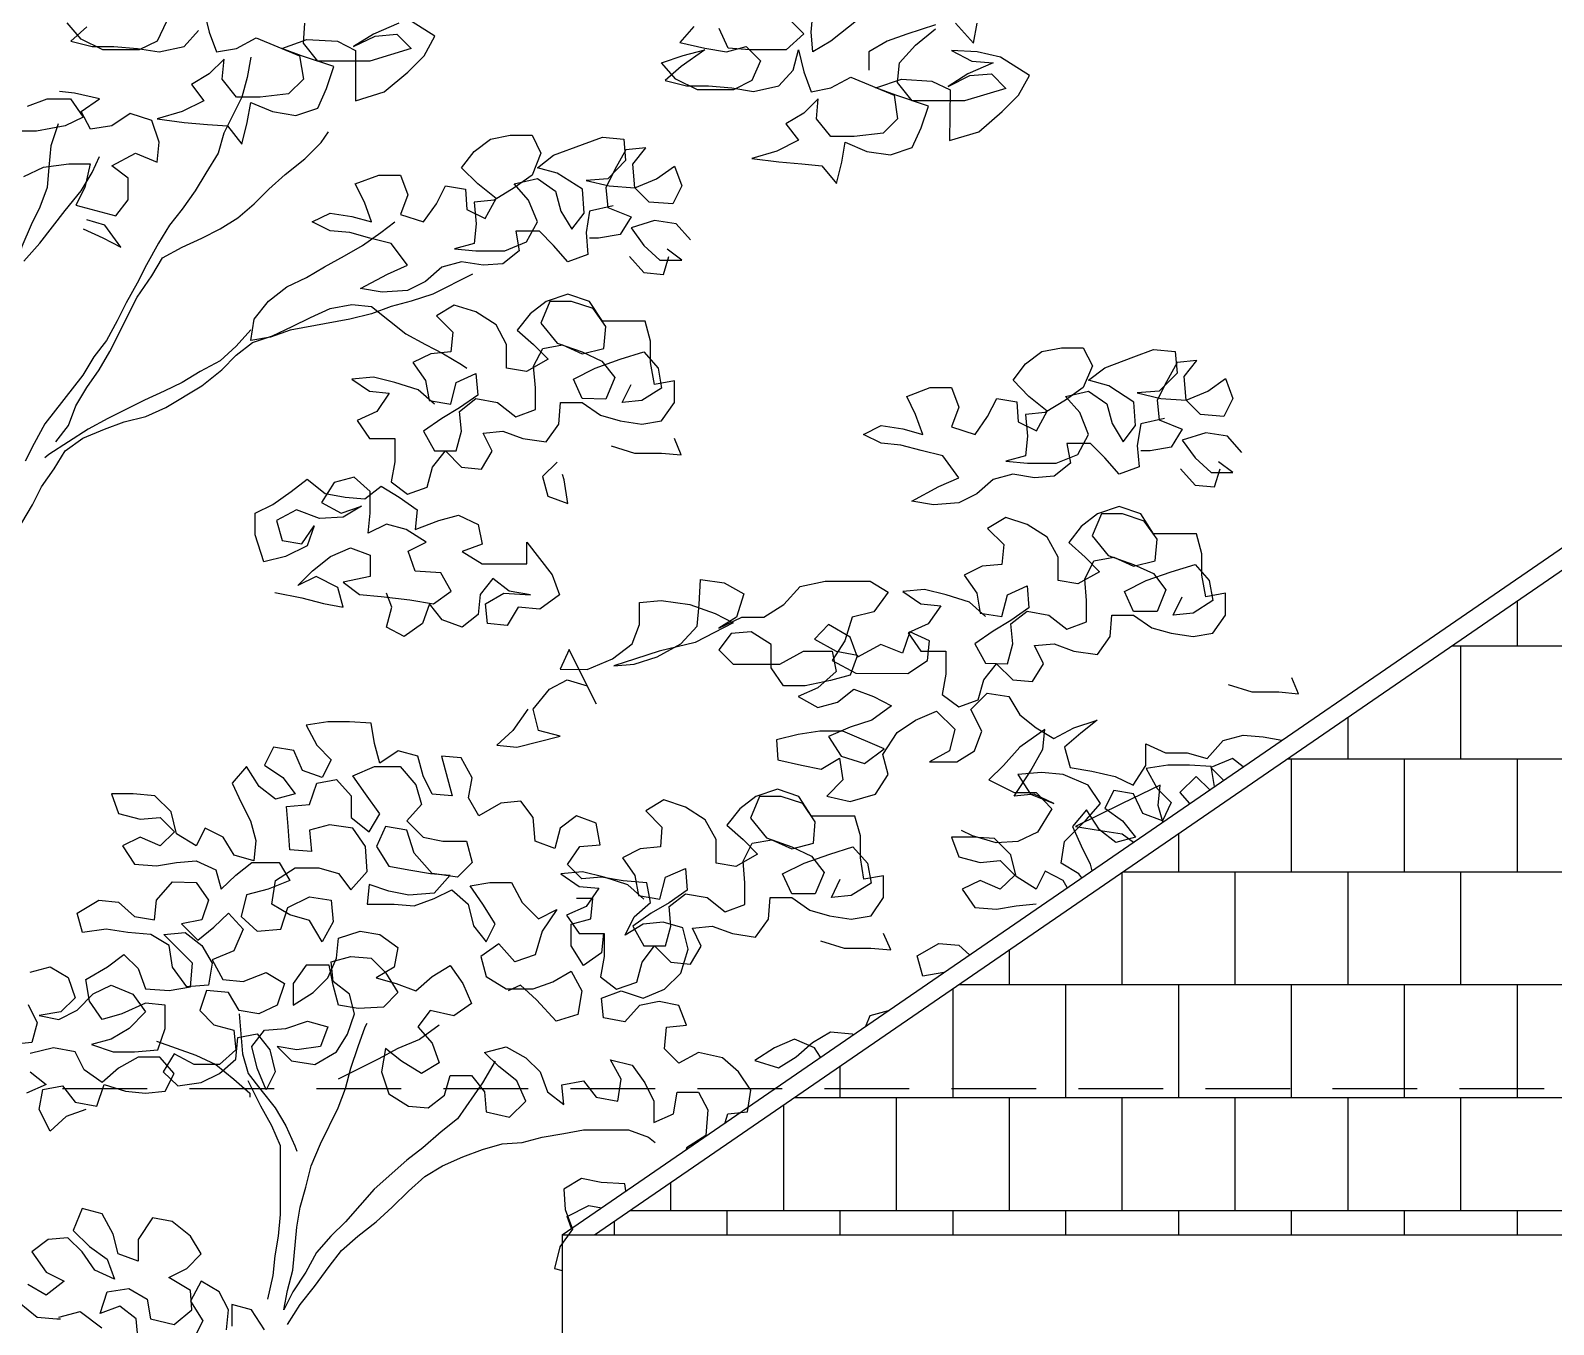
# Model space of a CAD drawing. Header units: inches. Extents: x 8172 to 11619, y -1386 to 1167.
# Drawn here: x 10352 to 10459.9, y -1128.1 to -1036.5 of the extents above; entities that cross this region are included whole.
import ezdxf

# ---------------------------------------------------------------- set-up
doc = ezdxf.new("R2010")
doc.units = ezdxf.units.IN
doc.header["$LTSCALE"] = 48
doc.header["$MEASUREMENT"] = 0
doc.linetypes.add('HIDDEN2', pattern=[0.1875, 0.125, -0.0625])

msp = doc.modelspace()

# ---------------------------------------------------------------- hatches: boundary and pattern name
h = msp.add_hatch()
h.set_pattern_fill('AR-B88', color=8, style=0)
h.set_pattern_definition([(0, (-3762.6475, -2400.059), (0, 8), []), (90, (-3762.6475, -2400.0588), (-4, 8), [8, -8])])
h.paths.add_polyline_path([(10746.66, -1048.49), (10639.95, -1121.77), (10853.36, -1121.77)])
h.paths.add_polyline_path([(10744.76, -1048.21), (10500.55, -1048.21), (10607.66, -1121.77), (10637.66, -1121.77)])
h.paths.add_polyline_path([(10498.66, -1048.49), (10391.95, -1121.77), (10605.36, -1121.77)])

# ---------------------------------------------------------------- linework, layer by layer
at = {"color": 5}
for p, q in [((10389.66, -1121.77), (10498.66, -1046.91)), ((10391.95, -1121.77), (10498.66, -1048.49)), ((10389.66, -1121.77), (10389.66, -1129.77)), ((10389.66, -1121.77), (10607.66, -1121.77))]:
    msp.add_line(p, q, dxfattribs=at)
at = {"color": 8, "linetype": 'HIDDEN2'}
msp.add_line((10309.25, -1111.41), (10905.53, -1111.41), dxfattribs=at)
at = {"color": 3, "linetype": 'Continuous'}
for points in [[(10364.27, -1035.05), (10364.65, -1036.58), (10365.17, -1037.98), (10366.57, -1037.73), (10367.97, -1036.97), (10371.04, -1038.26), (10371.32, -1039.9), (10370.27, -1040.94), (10368.25, -1041.19), (10366.57, -1041.19), (10365.56, -1039.9), (10365.7, -1038.5), (10364.65, -1039.52), (10363.39, -1040.28), (10364.27, -1041.44), (10362.73, -1042.2), (10360.95, -1042.72), (10362.87, -1042.97), (10364.52, -1043.11), (10365.94, -1043.22), (10366.96, -1044.51), (10367.34, -1042.97), (10367.59, -1041.57), (10369.12, -1042.2), (10370.79, -1042.48), (10372.33, -1041.96), (10372.96, -1040.56), (10373.48, -1039.02), (10371.18, -1038.26), (10369.78, -1037.73), (10371.56, -1037.1), (10373.73, -1037.21), (10375.02, -1037.87), (10375.02, -1041.44), (10377.05, -1040.8), (10378.72, -1039.41), (10379.87, -1038.26), (10380.64, -1036.86), (10378.58, -1035.57)], [(10410.63, -1035.68), (10408.71, -1037.21), (10407.42, -1037.98), (10407.31, -1036.58), (10407.45, -1035.05)], [(10361.61, -1035.82), (10360.95, -1037.21), (10359.69, -1037.84), (10357.11, -1037.84), (10355.58, -1037.08), (10354.57, -1035.92)], [(10355.96, -1036.2), (10354.84, -1037.21), (10356.35, -1037.6), (10357.88, -1037.6), (10359.55, -1037.73), (10361.09, -1037.98), (10362.87, -1037.6), (10363.89, -1036.45)], [(10378.09, -1035.95), (10376.28, -1036.72), (10374.88, -1037.6), (10376.41, -1036.86), (10377.95, -1036.72), (10378.96, -1037.73), (10376.03, -1038.64), (10372.33, -1038.64), (10371.32, -1037.35), (10371.43, -1035.95)], [(10399, -1036.17), (10397.99, -1037.32), (10399.77, -1037.71), (10401.31, -1037.98), (10402.71, -1037.6), (10403.72, -1038.61), (10403.09, -1040.01), (10401.8, -1040.67), (10399.25, -1040.67), (10397.72, -1039.9), (10396.7, -1038.75), (10398.24, -1038.23), (10399.77, -1037.84), (10398.1, -1039), (10396.95, -1040.01), (10398.48, -1040.39), (10400.02, -1040.39), (10401.69, -1040.53), (10403.23, -1040.78), (10405.01, -1040.39), (10406.02, -1039.27), (10406.41, -1037.84), (10406.79, -1039.38), (10407.31, -1040.8), (10408.71, -1040.53), (10410.11, -1039.76), (10413.18, -1041.05), (10413.42, -1042.72), (10412.41, -1043.74), (10410.35, -1043.98), (10408.71, -1043.98), (10407.69, -1042.72), (10407.8, -1041.3), (10406.79, -1042.31), (10405.5, -1043.08), (10406.41, -1044.23), (10404.87, -1045), (10403.09, -1045.52), (10405.01, -1045.77), (10406.65, -1045.9), (10408.05, -1046.04), (10409.09, -1047.3), (10409.48, -1045.79), (10409.72, -1044.37), (10411.26, -1045.03), (10412.93, -1045.27), (10414.47, -1044.75), (10415.1, -1043.35), (10415.62, -1041.82), (10413.31, -1041.05), (10411.89, -1040.53), (10413.7, -1039.9), (10415.86, -1040.04), (10417.15, -1040.67), (10417.12, -1044.26), (10419.18, -1043.63), (10420.85, -1042.2), (10422, -1041.05), (10422.77, -1039.65), (10420.72, -1038.36), (10419.07, -1037.98), (10417.26, -1037.87), (10418.69, -1038.64), (10420.2, -1038.75), (10418.41, -1039.52), (10417.02, -1040.42), (10418.55, -1039.65), (10420.09, -1039.52), (10421.1, -1040.56), (10418.17, -1041.44), (10414.47, -1041.44), (10413.42, -1040.15), (10413.56, -1038.75), (10414.71, -1037.49), (10416.11, -1036.34)], [(10405.78, -1035.68), (10406.79, -1036.69), (10405.53, -1037.84), (10402.95, -1037.84), (10401.42, -1037.71), (10400.79, -1036.31)], [(10416.11, -1036.06), (10414.08, -1036.72), (10412.68, -1037.21), (10411.4, -1037.98), (10411.4, -1039.27)], [(10417.54, -1035.95), (10418.8, -1037.35), (10419.07, -1035.95)], [(10367.59, -1038.36), (10367.34, -1039.79), (10366.96, -1041.19), (10365.67, -1043.74), (10365.28, -1045.14), (10364.41, -1046.56), (10363.64, -1047.82), (10362.73, -1049.11), (10361.83, -1050.26), (10361.06, -1051.52), (10360.19, -1053.06), (10359.53, -1054.35), (10358.76, -1055.75), (10358.13, -1057.03), (10357.36, -1058.43), (10356.46, -1059.58), (10355.69, -1060.87), (10353, -1064.33), (10352.24, -1065.72), (10351.6, -1066.98)], [(10351.77, -1041.82), (10353.17, -1041.3), (10354.81, -1041.3), (10355.72, -1042.59), (10354.43, -1043.22), (10352.4, -1043.6), (10350.86, -1043.6)], [(10351.5, -1046.81), (10352.89, -1046.15), (10354.7, -1045.9), (10356.21, -1045.9), (10355.83, -1047.58), (10355.2, -1048.84), (10358.02, -1049.6), (10358.9, -1048.45), (10358.9, -1046.92), (10357.75, -1046.04), (10359.42, -1045.14), (10360.95, -1045.79), (10361.09, -1044.37), (10360.57, -1042.83), (10359.03, -1042.34), (10357.75, -1043.22), (10356.24, -1043.46), (10355.58, -1042.2), (10356.87, -1041.3), (10355.09, -1040.91), (10354.04, -1040.78)], [(10353.93, -1043.08), (10353.41, -1044.62), (10353.28, -1046.15), (10353.17, -1047.58), (10352.65, -1048.97), (10352.02, -1050.23), (10351.36, -1051.77), (10350.59, -1054.59), (10350.34, -1055.99), (10350.07, -1057.53), (10349.69, -1059.06), (10349.19, -1060.73), (10349.06, -1061.36)], [(10353.77, -1065.59), (10354.68, -1064.44), (10355.2, -1063.04), (10355.96, -1061.75), (10356.84, -1060.49), (10357.61, -1059.2), (10359.53, -1055.36), (10360.57, -1053.83), (10361.34, -1052.57), (10362.73, -1051.8), (10364.13, -1051.17), (10365.42, -1050.51), (10366.68, -1049.74), (10367.83, -1048.73), (10368.88, -1047.71), (10370.03, -1046.67), (10371.43, -1045.55), (10372.58, -1044.4), (10373.1, -1043.63)], [(10393.27, -1048.89), (10391.6, -1049.25), (10391.36, -1050.78), (10391.47, -1052.32), (10390.07, -1052.84), (10389.05, -1051.69), (10388.04, -1050.67), (10386.37, -1050.67), (10386.61, -1052.07), (10385.46, -1052.98), (10384.06, -1053.09), (10382.53, -1052.84), (10381.13, -1053.22), (10379.98, -1054.24), (10378.69, -1054.87), (10376.91, -1055), (10375.37, -1054.73), (10377.29, -1053.72), (10378.69, -1053.09), (10377.54, -1051.55), (10376.03, -1051.17), (10374.61, -1050.78), (10373.21, -1050.65), (10371.95, -1050.02), (10373.21, -1049.39), (10374.74, -1049.63), (10376.14, -1050.02), (10375.65, -1048.62), (10374.99, -1047.33), (10376.66, -1046.7), (10378.2, -1046.7), (10378.72, -1048.1), (10378.2, -1049.49), (10379.84, -1050.02), (10380.75, -1048.73), (10381.38, -1047.47), (10382.8, -1047.71), (10382.91, -1049.14), (10384.2, -1049.77), (10384.97, -1048.37), (10383.68, -1047.33), (10382.53, -1046.18), (10383.43, -1045.03), (10384.58, -1044.15), (10385.98, -1043.87), (10387.52, -1043.87), (10388.15, -1045.16), (10387.52, -1046.7), (10386.26, -1047.6), (10384.83, -1048.48), (10383.43, -1048.62), (10383.57, -1050.15), (10383.43, -1051.55), (10382.03, -1051.93), (10383.54, -1052.07), (10385.6, -1052.07), (10387.13, -1051.44), (10387.9, -1050.02), (10387.27, -1048.48), (10386.26, -1047.33), (10387.9, -1046.95), (10389.19, -1047.85), (10389.57, -1049.25), (10390.34, -1050.54), (10391.22, -1049.39), (10391.11, -1047.71), (10389.3, -1046.56), (10387.9, -1046.18), (10389.05, -1045.3), (10391.11, -1044.53), (10392.51, -1044.01), (10394.04, -1044.15), (10394.15, -1045.68), (10392.89, -1046.97), (10391.36, -1047.08), (10393, -1047.47), (10394.81, -1047.6), (10396.34, -1046.97), (10397.61, -1046.07), (10398.13, -1047.47), (10397.5, -1048.75), (10395.82, -1048.62), (10394.81, -1047.6), (10394.67, -1045.93), (10395.58, -1044.78), (10394.18, -1044.92), (10393.38, -1046.31), (10392.75, -1047.6), (10392.89, -1049), (10394.54, -1049.66), (10393.77, -1050.92), (10392.23, -1051.17), (10391.6, -1051.17)], [(10351.5, -1052.81), (10352.65, -1051.52), (10354.43, -1049.22), (10355.58, -1047.82), (10356.35, -1046.53), (10356.87, -1045.38)], [(10355.72, -1050.51), (10357.11, -1051.14), (10358.38, -1051.8), (10357.25, -1050.26), (10355.96, -1049.88)], [(10383.3, -1053.72), (10380.5, -1055.14), (10378.96, -1055.64), (10377.54, -1056.02), (10376.14, -1056.54), (10374.61, -1056.92), (10370.38, -1057.69), (10368.99, -1058.18), (10367.59, -1058.43), (10367.83, -1056.92), (10368.85, -1055.64), (10370.14, -1054.62), (10371.53, -1053.96), (10372.82, -1053.2), (10374.22, -1052.43), (10375.51, -1051.69), (10376.8, -1050.78), (10377.81, -1050.02)], [(10398.76, -1051.3), (10397.74, -1050.15), (10396.21, -1049.91), (10394.54, -1050.43), (10395.44, -1051.69), (10396.59, -1052.73), (10398.13, -1052.73), (10397.09, -1051.96)], [(10394.43, -1052.46), (10395.44, -1053.61), (10396.84, -1053.74), (10397.22, -1052.46)], [(10380.61, -1062.93), (10379.46, -1061.91), (10377.79, -1061.39), (10376.28, -1061.01), (10374.74, -1061.15), (10376, -1062.02), (10377.4, -1062.16), (10376.52, -1063.45), (10375.13, -1064.08), (10376, -1065.37), (10377.79, -1065.37), (10377.79, -1067.01), (10377.54, -1068.44), (10378.69, -1069.31), (10380.09, -1068.82), (10380.47, -1067.4), (10381.38, -1066.24), (10382.53, -1067.4), (10383.93, -1067.53), (10384.69, -1066.27), (10384.06, -1064.98), (10385.46, -1064.85), (10386.86, -1065.37), (10388.53, -1065.61), (10389.41, -1064.35), (10389.55, -1062.82), (10391.08, -1062.82), (10392.37, -1063.72), (10393.77, -1064.11), (10395.3, -1064.35), (10396.7, -1064.11), (10397.61, -1062.82), (10397.61, -1061.28), (10396.21, -1061.53), (10395.93, -1059.99), (10395.93, -1058.46), (10395.55, -1057.06), (10392.51, -1057.06), (10391.6, -1055.66), (10390.07, -1055.14), (10388.53, -1055.66), (10387.38, -1056.54), (10386.48, -1057.69), (10387.63, -1058.71), (10388.67, -1059.75), (10387.13, -1060.62), (10385.71, -1060.38), (10385.71, -1058.71), (10384.97, -1057.31), (10383.54, -1056.4), (10382.01, -1055.91), (10380.75, -1056.68), (10381.9, -1057.83), (10381.76, -1059.23), (10380.36, -1059.36), (10379.07, -1059.99), (10379.98, -1061.26), (10380.23, -1062.68), (10381.76, -1062.93), (10382.14, -1061.39), (10383.54, -1060.76), (10383.68, -1062.3), (10382.39, -1063.2), (10381.13, -1063.94), (10379.84, -1064.85), (10380.61, -1066.24), (10382.14, -1066.24), (10382.53, -1064.85), (10382.39, -1063.45), (10383.54, -1062.54), (10385.08, -1062.82), (10386.37, -1063.83), (10387.76, -1063.31), (10387.76, -1061.78), (10387.63, -1060.24), (10388.29, -1058.98), (10389.68, -1058.73), (10391.08, -1059.36), (10392.62, -1058.98), (10392.75, -1057.44), (10391.85, -1056.16), (10390.31, -1055.66), (10388.78, -1055.66), (10388.15, -1057.2), (10389.3, -1058.6), (10391.08, -1059.23), (10392.48, -1059.88), (10393.38, -1061.04), (10392.75, -1062.57), (10391.08, -1062.54), (10390.45, -1061.15), (10391.99, -1060.38), (10393.77, -1059.75), (10395.44, -1059.23), (10396.45, -1060.38), (10396.7, -1061.8), (10395.3, -1062.68), (10393.91, -1062.82), (10394.54, -1061.53)], [(10351.36, -1071.34), (10352.13, -1070.06), (10352.76, -1068.79), (10353.66, -1067.51), (10354.43, -1066.24), (10355.69, -1065.34), (10357.22, -1064.71), (10358.62, -1064.19), (10360.16, -1063.8), (10361.58, -1063.17), (10364.13, -1061.64), (10365.53, -1060.49), (10366.55, -1059.47), (10367.7, -1058.57), (10369.12, -1058.08), (10370.52, -1057.42), (10371.81, -1056.79), (10373.21, -1056.16), (10374.74, -1055.88), (10376.14, -1056.02), (10377.43, -1057.03), (10378.58, -1057.94), (10379.98, -1058.71), (10381.24, -1059.36), (10382.53, -1060.13), (10382.91, -1060.38)], [(10367.59, -1057.66), (10366.55, -1058.82), (10365.42, -1059.86), (10364, -1060.62), (10362.73, -1061.39), (10361.45, -1062.02), (10360.05, -1062.65), (10357.47, -1063.94), (10356.07, -1064.71), (10353.28, -1066.49), (10353, -1066.74)], [(10432.34, -1063.94), (10430.67, -1064.33), (10430.42, -1065.86), (10430.56, -1067.37), (10429.13, -1067.89), (10428.12, -1066.74), (10427.1, -1065.72), (10425.43, -1065.72), (10425.68, -1067.12), (10424.53, -1068.03), (10423.13, -1068.14), (10421.59, -1067.89), (10420.2, -1068.27), (10419.04, -1069.29), (10417.76, -1069.92), (10415.97, -1070.06), (10414.44, -1069.81), (10416.36, -1068.77), (10417.78, -1068.14), (10416.63, -1066.6), (10415.1, -1066.22), (10413.67, -1065.83), (10412.27, -1065.7), (10411.01, -1065.07), (10412.27, -1064.44), (10413.81, -1064.68), (10415.21, -1065.07), (10414.71, -1063.67), (10414.08, -1062.38), (10415.73, -1061.75), (10417.26, -1061.75), (10417.78, -1063.15), (10417.26, -1064.54), (10418.93, -1065.07), (10419.81, -1063.8), (10420.47, -1062.52), (10421.87, -1062.76), (10421.98, -1064.19), (10423.27, -1064.82), (10424.03, -1063.42), (10422.74, -1062.38), (10421.62, -1061.23), (10422.5, -1060.08), (10423.65, -1059.2), (10425.05, -1058.93), (10426.58, -1058.95), (10427.24, -1060.21), (10426.58, -1061.75), (10425.32, -1062.65), (10423.9, -1063.53), (10422.5, -1063.67), (10422.64, -1065.2), (10422.5, -1066.6), (10421.1, -1066.98), (10422.64, -1067.12), (10424.66, -1067.12), (10426.2, -1066.49), (10426.97, -1065.07), (10426.34, -1063.53), (10425.32, -1062.38), (10426.97, -1062), (10428.26, -1062.9), (10428.64, -1064.3), (10429.41, -1065.59), (10430.28, -1064.44), (10430.17, -1062.79), (10428.39, -1061.64), (10426.97, -1061.23), (10428.12, -1060.35), (10430.17, -1059.58), (10431.57, -1059.06), (10433.11, -1059.2), (10433.24, -1060.73), (10431.96, -1062.02), (10430.42, -1062.13), (10432.09, -1062.52), (10433.88, -1062.65), (10435.41, -1062.02), (10436.67, -1061.12), (10437.19, -1062.52), (10436.56, -1063.8), (10434.89, -1063.67), (10433.88, -1062.65), (10433.74, -1060.98), (10434.64, -1059.83), (10433.24, -1059.97), (10432.48, -1061.36), (10431.82, -1062.65), (10431.96, -1064.05), (10433.6, -1064.71), (10432.83, -1065.97), (10431.33, -1066.24), (10430.67, -1066.24)], [(10393.14, -1065.89), (10394.78, -1066.41), (10396.7, -1066.41), (10398.1, -1066.52), (10397.61, -1065.37)], [(10437.82, -1066.35), (10436.81, -1065.2), (10435.27, -1064.96), (10433.6, -1065.48), (10434.51, -1066.74), (10435.66, -1067.78), (10437.19, -1067.78), (10436.18, -1067.01)], [(10389.3, -1067.04), (10388.26, -1068.05), (10388.64, -1069.45), (10390.07, -1069.97), (10389.79, -1068.3), (10389.68, -1067.92)], [(10433.49, -1067.51), (10434.51, -1068.66), (10435.9, -1068.79), (10436.29, -1067.51)], [(10369.29, -1076.28), (10371.21, -1076.66), (10372.74, -1077.05), (10374.14, -1077.32), (10373.76, -1075.92), (10372.22, -1075.13), (10370.93, -1075.78), (10371.97, -1074.74), (10373.23, -1073.73), (10374.66, -1073.1), (10376.06, -1073.62), (10376.06, -1075.15), (10374.14, -1075.54), (10375.29, -1076.42), (10376.83, -1076.55), (10378.85, -1076.8), (10380.53, -1077.07), (10381.79, -1076.17), (10381.05, -1074.88), (10379.24, -1074.77), (10378.74, -1073.34), (10380.01, -1072.71), (10378.61, -1071.81), (10377.21, -1071.43), (10375.92, -1072.08), (10376.06, -1070.66), (10376.06, -1069.12), (10374.91, -1068.11), (10373.51, -1068.49), (10372.6, -1069.89), (10374, -1070.66), (10375.43, -1070.16), (10374.14, -1070.93), (10372.47, -1071.04), (10370.82, -1070.41), (10369.42, -1071.18), (10369.81, -1072.58), (10371.21, -1072.82), (10372.08, -1071.56), (10371.59, -1072.96), (10370.05, -1073.73), (10368.52, -1074.11), (10367.89, -1072.19), (10367.89, -1070.66), (10369.15, -1070.03), (10370.44, -1069.12), (10371.59, -1068.25), (10372.85, -1069.26), (10374.28, -1069.51), (10375.67, -1069.64), (10376.83, -1068.74), (10378.11, -1069.51), (10379.38, -1070.41), (10379.24, -1071.81), (10380.91, -1071.18), (10382.31, -1070.8), (10383.71, -1071.45), (10383.98, -1072.85), (10382.56, -1073.37), (10383.98, -1074.25), (10387.16, -1074.25), (10387.16, -1072.71), (10388.94, -1075.02), (10389.46, -1076.44), (10388.07, -1077.46), (10386.53, -1077.32), (10385.76, -1078.61), (10384.36, -1078.47), (10384.23, -1077.07), (10385.52, -1076.31), (10387.41, -1076.44), (10385.9, -1076.17), (10384.75, -1075.29), (10383.84, -1076.42), (10383.71, -1077.84), (10382.56, -1078.72), (10381.16, -1078.22), (10380.25, -1077.07), (10379.76, -1078.47), (10378.47, -1079.38), (10377.21, -1078.72), (10377.59, -1077.32), (10377.21, -1076.31)], [(10419.67, -1077.98), (10418.52, -1076.96), (10416.88, -1076.44), (10415.34, -1076.06), (10413.81, -1076.2), (10415.07, -1077.07), (10416.49, -1077.21), (10415.59, -1078.5), (10414.19, -1079.13), (10415.07, -1080.42), (10416.85, -1080.42), (10416.85, -1082.06), (10416.6, -1083.49), (10417.76, -1084.37), (10419.15, -1083.87), (10419.54, -1082.45), (10420.44, -1081.32), (10421.59, -1082.47), (10422.99, -1082.58), (10423.76, -1081.32), (10423.13, -1080.03), (10424.53, -1079.9), (10425.92, -1080.42), (10427.6, -1080.66), (10428.5, -1079.4), (10428.61, -1077.87), (10430.15, -1077.87), (10431.44, -1078.77), (10432.83, -1079.16), (10434.37, -1079.4), (10435.77, -1079.16), (10436.67, -1077.87), (10436.67, -1076.33), (10435.27, -1076.58), (10435, -1075.04), (10435, -1073.54), (10434.62, -1072.11), (10431.57, -1072.11), (10430.67, -1070.71), (10429.13, -1070.19), (10427.6, -1070.71), (10426.45, -1071.59), (10425.57, -1072.74), (10426.72, -1073.78), (10427.73, -1074.8), (10426.2, -1075.67), (10424.8, -1075.43), (10424.8, -1073.76), (10424.03, -1072.36), (10422.61, -1071.45), (10421.1, -1070.96), (10419.81, -1071.73), (10420.96, -1072.88), (10420.83, -1074.28), (10419.43, -1074.41), (10418.14, -1075.04), (10419.04, -1076.33), (10419.29, -1077.73), (10420.83, -1077.98), (10421.21, -1076.44), (10422.61, -1075.81), (10422.74, -1077.35), (10421.46, -1078.25), (10420.2, -1079.02), (10418.91, -1079.9), (10419.67, -1081.29), (10421.21, -1081.32), (10421.59, -1079.9), (10421.46, -1078.5), (10422.61, -1077.59), (10424.14, -1077.87), (10425.43, -1078.88), (10426.83, -1078.36), (10426.83, -1076.83), (10426.69, -1075.32), (10427.35, -1074.03), (10428.75, -1073.78), (10430.15, -1074.41), (10431.68, -1074.03), (10431.82, -1072.49), (10430.91, -1071.21), (10429.38, -1070.71), (10427.87, -1070.71), (10427.21, -1072.25), (10428.36, -1073.65), (10430.15, -1074.28), (10431.57, -1074.93), (10432.45, -1076.09), (10431.82, -1077.62), (10430.15, -1077.62), (10429.52, -1076.2), (10431.05, -1075.43), (10432.83, -1074.8), (10434.51, -1074.28), (10435.52, -1075.43), (10435.77, -1076.85), (10434.37, -1077.73), (10432.97, -1077.87), (10433.6, -1076.58)], [(10387.22, -1084.53), (10386.17, -1086.06), (10385.02, -1087.08), (10386.45, -1087.22), (10389.52, -1086.45), (10387.98, -1086.06), (10387.6, -1084.53), (10388.75, -1083.13), (10390.01, -1082.47), (10391.44, -1082.88), (10392.07, -1084.15), (10390.15, -1080.31), (10389.52, -1081.71), (10391.44, -1081.73), (10393.22, -1080.97), (10394.62, -1079.92), (10395.14, -1078.53), (10395.14, -1076.99), (10396.67, -1076.85), (10398.7, -1077.13), (10400.51, -1077.76), (10401.77, -1078.42), (10399.09, -1079.81), (10396.54, -1080.44), (10394.86, -1080.97), (10393.33, -1081.46), (10394.75, -1081.35), (10396.4, -1080.83), (10398.07, -1079.92), (10399.22, -1078.66), (10399.36, -1077.13), (10399.47, -1075.35), (10401.14, -1075.59), (10402.54, -1076.36), (10402.02, -1078.03), (10400.76, -1078.8), (10402.4, -1078.03), (10403.94, -1078.03), (10405.36, -1077.13), (10406.52, -1075.84), (10408.3, -1075.48), (10411.48, -1075.48), (10412.77, -1076.25), (10411.75, -1077.65), (10410.22, -1078.03), (10409.7, -1079.7), (10408.79, -1081.1), (10410.46, -1081.98), (10414.16, -1082.01), (10415.56, -1081.1), (10415.7, -1079.7), (10414.3, -1079.05), (10413.78, -1080.58), (10412.25, -1079.95), (10410.6, -1080.86), (10410.08, -1079.43), (10408.54, -1078.55), (10407.53, -1079.57), (10409.07, -1080.44), (10410.6, -1080.72), (10410.08, -1082.12), (10408.68, -1082.5), (10406.87, -1082.88), (10405.34, -1082.88), (10404.46, -1081.6), (10404.46, -1079.95), (10403.06, -1079.05), (10401.64, -1079.18), (10400.76, -1080.34), (10401.77, -1081.35), (10405.09, -1081.35), (10406.76, -1080.44), (10408.79, -1080.44), (10409.07, -1081.87), (10407.78, -1083.02), (10406.38, -1083.65), (10407.78, -1084.42), (10409.17, -1084.04), (10410.33, -1083.13), (10411.72, -1083.65), (10413.01, -1084.31), (10411.61, -1085.32), (10410.08, -1085.82), (10408.54, -1086.48), (10409.42, -1087.87), (10411.09, -1088.39), (10412.49, -1087.35), (10409.56, -1086.09), (10407.91, -1086.09), (10406.38, -1086.34), (10404.84, -1086.72), (10404.95, -1088.12), (10406.63, -1088.5), (10408.02, -1088.78), (10409.31, -1088.01), (10409.56, -1089.55), (10408.41, -1090.7), (10410.08, -1091.08), (10411.86, -1090.56), (10412.77, -1089.16), (10412.38, -1087.74), (10413.4, -1086.2), (10414.69, -1085.32), (10416.19, -1084.69), (10417.48, -1085.96), (10417.1, -1087.49), (10415.7, -1088.26), (10417.62, -1088.26), (10418.88, -1087.49), (10419.4, -1086.09), (10418.63, -1084.56), (10419.78, -1083.41), (10421.32, -1083.65), (10422.09, -1084.94), (10423.24, -1085.85), (10424.5, -1086.61), (10425.92, -1085.85), (10427.57, -1085.32), (10426.42, -1086.23), (10425.27, -1087.24), (10425.65, -1088.67), (10427.19, -1088.92), (10428.86, -1089.3), (10430.12, -1089.93), (10431.02, -1088.53), (10431.02, -1087), (10432.42, -1087.63), (10433.96, -1087.63), (10435.36, -1088.04), (10436.51, -1086.75), (10437.93, -1086.37), (10439.33, -1086.5), (10440.66, -1086.74)], [(10436.86, -1082.8), (10438.54, -1083.32), (10440.45, -1083.32), (10441.85, -1083.46), (10441.36, -1082.31)], [(10373.04, -1085.43), (10371.51, -1085.68)], [(10371.51, -1085.68), (10372.28, -1087.08)], [(10374.58, -1085.43), (10373.04, -1085.43)], [(10376.11, -1085.54), (10374.58, -1085.43)], [(10376.36, -1086.97), (10376.11, -1085.54)], [(10376.74, -1088.37), (10376.36, -1086.97)], [(10426.48, -1096.48), (10426.28, -1096.21), (10425.02, -1095.44), (10425.27, -1093.91), (10426.8, -1092.37), (10427.82, -1091.22), (10426.94, -1089.93), (10425.16, -1089.16), (10423.62, -1089.03), (10421.95, -1089.16), (10422.85, -1090.56), (10424.5, -1091.22), (10423.1, -1090.56), (10421.7, -1090.7), (10422.85, -1088.92), (10423.73, -1087.38), (10423.87, -1085.98), (10422.09, -1087.24), (10420.94, -1088.53), (10419.89, -1089.55), (10421.7, -1090.45), (10423.24, -1090.45), (10424.36, -1091.6), (10423.35, -1093.25), (10421.95, -1093.91), (10420.41, -1094.01), (10418.74, -1093.52), (10417.97, -1093.14)], [(10369.2, -1087.22), (10368.57, -1088.5)], [(10370.63, -1087.46), (10369.2, -1087.22)], [(10371.26, -1088.89), (10370.63, -1087.46)], [(10372.28, -1087.08), (10373.29, -1088.12)], [(10378.03, -1087.49), (10376.74, -1088.37)], [(10379.43, -1087.87), (10378.03, -1087.49)], [(10379.81, -1089.27), (10379.43, -1087.87)], [(10382.5, -1087.98), (10381.1, -1087.87)], [(10381.1, -1087.87), (10381.87, -1090.67)], [(10383.27, -1089.41), (10382.5, -1087.98)], [(10437.93, -1088.62), (10437.16, -1088.04), (10435.63, -1088.67), (10436.54, -1089.57)], [(10367.29, -1088.61), (10366.27, -1089.77)], [(10368.19, -1090.01), (10367.29, -1088.61)], [(10368.57, -1088.5), (10369.86, -1089.38)], [(10372.66, -1089.38), (10371.26, -1088.89)], [(10373.29, -1088.12), (10372.66, -1089.38)], [(10374.82, -1089.27), (10376.36, -1088.61)], [(10376.36, -1088.61), (10378.17, -1088.61)], [(10378.17, -1088.61), (10379.29, -1089.9)], [(10432.59, -1088.5), (10431.05, -1088.75)], [(10431.05, -1088.75), (10431.82, -1090.15)], [(10434.12, -1088.5), (10432.59, -1088.5)], [(10435.66, -1088.61), (10434.12, -1088.5)], [(10435.9, -1090.01), (10435.66, -1088.61)], [(10366.27, -1089.77), (10366.9, -1091.16)], [(10369.34, -1090.92), (10368.19, -1090.01)], [(10369.86, -1089.38), (10370.74, -1090.53)], [(10371.75, -1091.3), (10372.28, -1089.77)], [(10372.28, -1089.77), (10373.67, -1089.52)], [(10373.67, -1089.52), (10374.71, -1090.67)], [(10375.73, -1090.53), (10374.82, -1089.27)], [(10379.29, -1089.9), (10379.68, -1091.3)], [(10380.44, -1090.56), (10379.81, -1089.27)], [(10383.02, -1090.81), (10383.27, -1089.41)], [(10395.44, -1097.99), (10394.32, -1096.98), (10392.64, -1096.45), (10391.11, -1096.07), (10389.57, -1096.21), (10390.86, -1097.09), (10392.26, -1097.22), (10391.36, -1098.51), (10389.96, -1099.14), (10390.86, -1100.43), (10392.64, -1100.43), (10392.64, -1102.07), (10392.37, -1103.5), (10393.52, -1104.38), (10394.95, -1103.88), (10395.33, -1102.46), (10396.21, -1101.31), (10397.36, -1102.46), (10398.76, -1102.6), (10399.52, -1101.33), (10398.89, -1100.05), (10400.29, -1099.91), (10401.72, -1100.43), (10403.36, -1100.68), (10404.27, -1099.42), (10404.4, -1097.88), (10405.94, -1097.88), (10407.2, -1098.78), (10408.6, -1099.17), (10410.13, -1099.42), (10411.56, -1099.17), (10412.44, -1097.88), (10412.44, -1096.34), (10411.04, -1096.59), (10410.79, -1095.06), (10410.79, -1093.52), (10410.41, -1092.12), (10407.34, -1092.12), (10406.43, -1090.73), (10404.93, -1090.2), (10403.39, -1090.73), (10402.24, -1091.6), (10401.33, -1092.75), (10402.49, -1093.77), (10403.5, -1094.81), (10401.96, -1095.69), (10400.57, -1095.44), (10400.57, -1093.77), (10399.8, -1092.37), (10398.4, -1091.47), (10396.87, -1090.97), (10395.58, -1091.74), (10396.73, -1092.89), (10396.62, -1094.29), (10395.19, -1094.43), (10393.93, -1095.06), (10394.81, -1096.32), (10395.06, -1097.74), (10396.59, -1097.99), (10396.98, -1096.45), (10398.4, -1095.82), (10398.51, -1097.36), (10397.25, -1098.26), (10395.96, -1099), (10394.67, -1099.91), (10395.44, -1101.31), (10396.98, -1101.31), (10397.36, -1099.91), (10397.25, -1098.51), (10398.4, -1097.61), (10399.94, -1097.88), (10401.2, -1098.89), (10402.6, -1098.37), (10402.6, -1096.84), (10402.49, -1095.3), (10403.12, -1094.04), (10404.51, -1093.8), (10405.94, -1094.43), (10407.48, -1094.04), (10407.58, -1092.51), (10406.71, -1091.22), (10405.17, -1090.73), (10403.64, -1090.73), (10403.01, -1092.26), (10404.13, -1093.66), (10405.94, -1094.29), (10407.34, -1094.95), (10408.22, -1096.1), (10407.58, -1097.63), (10405.94, -1097.63), (10405.28, -1096.21), (10406.82, -1095.44), (10408.63, -1094.81), (10410.27, -1094.29), (10411.29, -1095.44), (10411.56, -1096.87), (10410.13, -1097.74), (10408.74, -1097.88), (10409.37, -1096.59)], [(10432.22, -1092.53), (10431.9, -1091.36), (10432.04, -1089.93), (10429.35, -1091.22), (10426.03, -1092.86), (10427.82, -1093.14), (10429.35, -1093.38), (10430.14, -1093.97)], [(10431.82, -1090.15), (10432.83, -1091.16)], [(10435.56, -1090.25), (10434.59, -1089.3), (10433.44, -1090.45), (10434.13, -1091.23)], [(10359.25, -1090.53), (10357.72, -1090.53)], [(10357.72, -1090.53), (10358.21, -1091.93)], [(10360.79, -1090.67), (10359.25, -1090.53)], [(10361.94, -1091.82), (10360.79, -1090.67)], [(10366.9, -1091.16), (10367.56, -1092.45)], [(10370.74, -1090.53), (10369.34, -1090.92)], [(10370.11, -1091.44), (10371.75, -1091.3)], [(10374.71, -1090.67), (10374.71, -1092.21)], [(10376.74, -1091.96), (10375.73, -1090.53)], [(10379.68, -1091.3), (10378.66, -1092.45)], [(10381.87, -1090.67), (10380.44, -1090.56)], [(10383.76, -1092.1), (10383.02, -1090.81)], [(10386.72, -1091.05), (10385.3, -1091.19)], [(10387.6, -1092.21), (10386.72, -1091.05)], [(10428.75, -1090.29), (10428.12, -1091.55)], [(10430.15, -1090.53), (10428.75, -1090.29)], [(10430.8, -1091.93), (10430.15, -1090.53)], [(10432.83, -1091.16), (10432.2, -1092.45)], [(10358.21, -1091.93), (10359.75, -1092.32)], [(10359.75, -1092.32), (10361.17, -1092.21)], [(10361.17, -1092.21), (10362.19, -1093.22)], [(10362.32, -1093.36), (10361.94, -1091.82)], [(10370.25, -1092.84), (10370.11, -1091.44)], [(10374.71, -1092.21), (10375.98, -1093.22)], [(10375.98, -1093.22), (10376.74, -1091.96)], [(10387.74, -1093.88), (10387.6, -1092.21)], [(10390.67, -1092.1), (10389.52, -1092.97)], [(10392.07, -1092.62), (10390.67, -1092.1)], [(10426.83, -1091.68), (10425.82, -1092.84)], [(10427.73, -1093.08), (10426.83, -1091.68)], [(10428.12, -1091.55), (10429.38, -1092.45)], [(10432.2, -1092.45), (10430.8, -1091.93)], [(10362.19, -1093.22), (10361.17, -1094.23)], [(10363.72, -1094.23), (10362.32, -1093.36)], [(10364.35, -1092.97), (10363.72, -1094.23)], [(10365.64, -1093.6), (10364.35, -1092.97)], [(10367.56, -1092.45), (10367.94, -1093.85)], [(10370.36, -1094.51), (10370.25, -1092.84)], [(10373.18, -1092.73), (10371.75, -1093.11)], [(10371.75, -1093.11), (10371.89, -1094.62)], [(10374.82, -1092.97), (10373.18, -1092.73)], [(10375.73, -1094.26), (10374.82, -1092.97)], [(10377.13, -1092.84), (10376.5, -1094.26)], [(10378.66, -1093.11), (10377.13, -1092.84)], [(10378.66, -1092.45), (10379.81, -1093.6)], [(10379.18, -1094.75), (10378.66, -1093.11)], [(10389.52, -1092.97), (10389.13, -1094.4)], [(10392.34, -1094.15), (10392.07, -1092.62)], [(10425.82, -1092.84), (10426.45, -1094.23)], [(10428.89, -1093.99), (10427.73, -1093.08)], [(10429.38, -1092.45), (10430.28, -1093.6)], [(10359.75, -1093.6), (10358.49, -1094.23)], [(10358.49, -1094.23), (10359.36, -1095.52)], [(10361.17, -1094.23), (10359.75, -1093.6)], [(10366.41, -1094.89), (10365.64, -1093.6)], [(10367.94, -1093.85), (10367.81, -1095.28)], [(10371.89, -1094.62), (10370.36, -1094.51)], [(10375.84, -1096.04), (10375.73, -1094.26)], [(10376.5, -1094.26), (10377.37, -1095.66)], [(10379.81, -1093.6), (10381.21, -1093.88)], [(10381.21, -1093.88), (10382.88, -1093.88)], [(10382.88, -1093.88), (10383.27, -1095.41)], [(10389.13, -1094.4), (10387.74, -1093.88)], [(10390.04, -1095.55), (10390.92, -1094.26)], [(10390.92, -1094.26), (10392.34, -1094.15)], [(10418.77, -1093.6), (10417.26, -1093.6)], [(10417.26, -1093.6), (10417.76, -1095)], [(10420.31, -1093.71), (10418.77, -1093.6)], [(10421.46, -1094.86), (10420.31, -1093.71)], [(10426.45, -1094.23), (10427.08, -1095.52)], [(10430.28, -1093.6), (10428.89, -1093.99)], [(10359.36, -1095.52), (10360.9, -1095.63)], [(10360.9, -1095.63), (10362.32, -1095.39)], [(10362.32, -1095.39), (10363.72, -1095.28)], [(10363.72, -1095.28), (10365.12, -1095.91)], [(10367.81, -1095.28), (10366.41, -1094.89)], [(10366.52, -1096.29), (10367.67, -1095.39)], [(10367.67, -1095.39), (10369.59, -1095.39)], [(10369.59, -1095.39), (10370.36, -1096.67)], [(10380.44, -1096.18), (10379.18, -1094.75)], [(10383.27, -1095.41), (10382.23, -1096.43)], [(10391.05, -1096.56), (10390.04, -1095.55)], [(10417.76, -1095), (10419.29, -1095.39)], [(10419.29, -1095.39), (10420.69, -1095.25)], [(10420.69, -1095.25), (10421.73, -1096.29)], [(10421.84, -1096.4), (10421.46, -1094.86)], [(10427.08, -1095.52), (10427.2, -1095.98)], [(10365.12, -1095.91), (10365.5, -1097.3)], [(10365.5, -1097.3), (10366.52, -1096.29)], [(10370.36, -1096.67), (10368.82, -1097.3)], [(10369.07, -1098.35), (10369.34, -1096.67)], [(10369.34, -1096.67), (10370.74, -1095.77)], [(10370.74, -1095.77), (10372.41, -1095.77)], [(10372.41, -1095.77), (10373.81, -1096.18)], [(10373.81, -1096.18), (10374.69, -1097.33)], [(10374.69, -1097.33), (10375.84, -1096.04)], [(10377.37, -1095.66), (10378.8, -1095.91)], [(10378.8, -1095.91), (10380.33, -1096.18)], [(10380.33, -1096.18), (10381.73, -1096.29)], [(10382.23, -1096.43), (10380.44, -1096.18)], [(10381.73, -1096.29), (10380.58, -1097.58)], [(10392.45, -1096.43), (10391.05, -1096.56)], [(10393.99, -1096.7), (10392.45, -1096.43)], [(10395.66, -1096.84), (10393.99, -1096.7)], [(10419.29, -1096.67), (10418, -1097.3)], [(10420.69, -1097.3), (10419.29, -1096.67)], [(10421.73, -1096.29), (10420.69, -1097.3)], [(10423.24, -1097.3), (10421.84, -1096.4)], [(10423.9, -1096.02), (10423.24, -1097.3)], [(10425.16, -1096.67), (10423.9, -1096.02)], [(10425.46, -1097.18), (10425.16, -1096.67)], [(10351.96, -1103.17), (10353.36, -1102.79), (10354.65, -1103.55), (10355.14, -1104.98), (10354.13, -1105.99), (10352.59, -1106.24), (10353.99, -1106.52), (10355.28, -1105.86), (10356.43, -1104.71), (10357.69, -1104.08), (10359.23, -1104.73), (10360.13, -1105.99), (10358.98, -1107.15), (10357.69, -1107.91), (10356.29, -1108.3), (10357.83, -1108.82), (10359.36, -1108.82), (10361.01, -1108.68), (10361.53, -1107.15), (10361.53, -1105.5), (10360.13, -1105.36), (10358.46, -1106.13), (10357.06, -1106.52), (10356.16, -1105.23), (10355.91, -1103.69), (10357.44, -1102.79), (10358.6, -1101.91), (10359.61, -1102.92), (10360.13, -1104.35), (10361.8, -1104.46), (10363.31, -1104.21), (10363.45, -1102.54), (10361.42, -1100.51), (10362.95, -1100.37), (10364.11, -1101.28), (10364.85, -1102.54), (10364.6, -1104.08), (10363.06, -1104.21), (10362.05, -1102.81), (10361.8, -1101.28), (10360.51, -1100.51), (10358.87, -1100.37), (10357.33, -1100.13), (10355.66, -1100.37), (10355.28, -1098.98), (10356.81, -1098.07), (10358.21, -1098.21), (10359.36, -1099.22), (10360.76, -1099.47), (10360.9, -1098.07), (10362.05, -1096.78), (10363.72, -1096.81), (10364.6, -1098.07), (10364.11, -1099.47), (10362.68, -1099.74), (10363.83, -1100.9), (10364.98, -1099.99), (10366.02, -1098.98), (10367.04, -1100.13), (10366.38, -1101.66), (10364.85, -1102.29), (10365.61, -1103.69), (10367.04, -1103.83), (10368.68, -1103.2), (10369.97, -1103.97), (10369.45, -1105.5), (10368.16, -1106.13), (10366.76, -1105.88), (10366, -1104.6), (10364.46, -1104.46), (10363.97, -1105.88), (10364.98, -1106.9), (10366.38, -1107.28), (10366.52, -1108.68), (10365.37, -1109.72), (10363.58, -1109.72), (10362.16, -1108.96), (10361.39, -1110.22), (10362.43, -1111.23), (10364.08, -1110.98), (10365.37, -1110.35), (10366.52, -1109.34), (10366.66, -1107.8), (10368.05, -1107.53), (10368.93, -1108.68), (10369.31, -1110.22), (10368.68, -1111.5), (10368.05, -1109.97), (10367.67, -1108.43), (10368.55, -1107.28), (10370.08, -1107.15), (10371.62, -1106.65), (10373.04, -1107.04), (10372.52, -1108.43), (10370.85, -1108.68), (10369.45, -1108.43), (10370.47, -1109.45), (10372.14, -1109.72), (10373.67, -1108.82), (10374.44, -1107.56), (10374.93, -1106.13), (10374.58, -1104.73), (10373.43, -1103.83), (10373.29, -1102.43), (10374.69, -1102.05), (10376.11, -1102.18), (10377.13, -1103.2), (10378, -1104.6), (10376.99, -1105.64), (10375.21, -1105.75), (10373.81, -1105.5), (10373.43, -1104.1), (10373.15, -1102.68), (10371.51, -1102.68), (10370.6, -1103.97), (10370.6, -1105.5), (10372, -1104.6), (10373.04, -1103.58), (10373.67, -1102.18), (10373.81, -1100.76), (10375.35, -1100.27), (10376.74, -1100.51), (10378, -1101.42), (10377.76, -1102.81), (10376.47, -1103.58), (10377.9, -1103.97), (10379.29, -1104.49), (10380.44, -1103.47), (10381.73, -1102.7), (10382.61, -1103.97), (10383.24, -1105.39), (10381.98, -1106.27), (10380.31, -1105.88), (10379.43, -1107.04), (10380.44, -1108.19), (10380.94, -1109.59), (10379.68, -1110.35), (10378.28, -1109.48), (10377.13, -1108.57), (10376.85, -1110.24), (10377.37, -1111.78), (10378.77, -1112.66), (10380.17, -1112.79), (10381.32, -1111.89), (10381.71, -1110.49), (10383.24, -1110.49), (10384.15, -1111.64), (10384.26, -1113.07), (10385.93, -1113.45), (10387.08, -1112.3), (10386.45, -1110.87), (10385.16, -1109.86), (10384.15, -1108.85), (10385.68, -1108.46), (10387.08, -1109.23), (10388.09, -1110.24), (10388.61, -1111.64), (10389.77, -1112.55), (10389.63, -1111.15), (10391.16, -1110.87), (10392.07, -1112.03), (10393.6, -1112.3), (10393.85, -1110.76), (10393.08, -1109.37), (10394.62, -1109.75), (10395.52, -1111.01), (10396.15, -1112.3), (10396.15, -1113.83), (10397.55, -1113.2), (10397.8, -1111.67), (10399.33, -1111.67), (10399.99, -1112.93), (10399.85, -1114.74), (10398.46, -1115.62), (10398.44, -1115.73)], [(10367.29, -1097.69), (10366.9, -1099.22)], [(10368.82, -1097.3), (10367.29, -1097.69)], [(10375.98, -1096.95), (10375.84, -1098.35)], [(10377.37, -1097.44), (10375.98, -1096.95)], [(10378.8, -1097.72), (10377.37, -1097.44)], [(10380.58, -1097.58), (10378.8, -1097.72)], [(10380.58, -1097.96), (10381.84, -1097.33)], [(10381.84, -1097.33), (10382.99, -1098.35)], [(10383.13, -1097.06), (10384.53, -1096.81)], [(10384.04, -1098.35), (10383.13, -1097.06)], [(10384.53, -1096.81), (10386.06, -1096.81)], [(10386.06, -1096.81), (10386.83, -1098.24)], [(10395.91, -1098.24), (10395.66, -1096.84)], [(10418, -1097.3), (10418.91, -1098.59)], [(10370.36, -1099.11), (10369.07, -1098.35)], [(10369.73, -1100.13), (10370.22, -1098.59)], [(10370.22, -1098.59), (10371.75, -1097.83)], [(10371.75, -1097.83), (10373.29, -1098.07)], [(10373.29, -1098.07), (10373.43, -1099.61)], [(10375.84, -1098.35), (10377.76, -1098.35)], [(10377.76, -1098.35), (10379.18, -1098.48)], [(10379.18, -1098.48), (10380.58, -1097.96)], [(10382.99, -1098.35), (10383.38, -1099.88)], [(10384.91, -1099.74), (10384.04, -1098.35)], [(10386.83, -1098.24), (10387.98, -1099.39)], [(10387.98, -1099.39), (10389.27, -1098.73)], [(10389.27, -1098.73), (10388.23, -1100.27)], [(10392.59, -1100.4), (10392.45, -1101.8), (10391.16, -1102.7), (10390.29, -1101.31), (10390.29, -1099.77), (10391.68, -1099.39), (10391.82, -1097.96), (10390.67, -1097.96)], [(10394.75, -1099.25), (10395.91, -1098.24)], [(10418.91, -1098.59), (10420.44, -1098.7)], [(10420.44, -1098.7), (10421.84, -1098.46)], [(10421.84, -1098.46), (10423.24, -1098.32)], [(10366.9, -1099.22), (10368.05, -1100.27)], [(10371.75, -1099.5), (10370.36, -1099.11)], [(10372.66, -1101.03), (10371.75, -1099.5)], [(10373.43, -1099.61), (10372.66, -1101.03)], [(10383.38, -1099.88), (10384.28, -1101.03)], [(10384.28, -1101.03), (10384.91, -1099.74)], [(10401.22, -1113.83), (10401.39, -1113.2), (10402.79, -1113.07), (10403.03, -1111.53), (10402.16, -1110.24), (10401.01, -1109.23), (10399.33, -1108.85), (10397.93, -1109.61), (10396.92, -1108.6), (10397.06, -1107.06), (10398.46, -1106.93), (10397.93, -1105.53), (10396.54, -1105.25), (10395.14, -1105.53), (10394.1, -1106.68), (10392.59, -1106.41), (10392.45, -1105.01), (10393.85, -1104.49), (10395.39, -1105.01), (10396.92, -1104.38), (10398.07, -1103.23), (10398.59, -1101.55), (10398.21, -1100.02), (10396.81, -1099.63), (10395.39, -1099.77)], [(10394.12, -1100.54), (10394.75, -1099.25)], [(10395.39, -1099.77), (10394.12, -1100.54)], [(10368.05, -1100.27), (10369.73, -1100.13)], [(10388.23, -1100.27), (10387.74, -1101.94)], [(10407.97, -1100.95), (10409.64, -1101.47), (10411.53, -1101.47), (10412.96, -1101.58), (10412.44, -1100.43)], [(10385.16, -1101.17), (10383.9, -1102.05)], [(10383.9, -1102.05), (10384.28, -1103.47)], [(10386.31, -1102.43), (10385.16, -1101.17)], [(10387.74, -1101.94), (10386.31, -1102.43)], [(10416.7, -1103.2), (10415.21, -1103.45), (10414.82, -1102.02), (10416.36, -1101.14), (10417.76, -1101.25), (10418.52, -1101.95)], [(10389, -1103.86), (10390.29, -1103.09)], [(10390.29, -1103.09), (10391.05, -1104.49)], [(10384.28, -1103.47), (10385.68, -1104.35)], [(10386.7, -1104.1), (10385.82, -1104.49)], [(10387.85, -1105.12), (10386.7, -1104.1)], [(10387.6, -1104.35), (10389, -1103.86)], [(10385.68, -1104.35), (10387.6, -1104.35)], [(10389.24, -1106.65), (10387.85, -1105.12)], [(10391.05, -1104.49), (10390.78, -1106.16)], [(10351.82, -1105.47), (10352.45, -1106.76), (10352.07, -1108.16), (10350.67, -1108.3)], [(10366.76, -1106.13), (10367.01, -1108.96), (10367.4, -1110.35), (10368.3, -1111.5), (10369.31, -1112.79), (10370.08, -1114.05), (10370.71, -1115.48), (10370.85, -1115.86)], [(10390.78, -1106.16), (10389.24, -1106.65)], [(10411.17, -1107), (10411.48, -1106.24), (10412.78, -1105.89)], [(10384.91, -1109.48), (10384.01, -1111.01), (10382.23, -1113.56), (10381.08, -1114.47), (10379.79, -1115.62), (10378.64, -1116.49), (10376.33, -1118.55), (10374.3, -1120.85), (10373.26, -1121.87), (10372.25, -1123.02), (10371.48, -1124.42), (10370.58, -1125.81), (10369.94, -1127.1), (10370.19, -1125.71), (10370.58, -1124.28), (10370.85, -1121.24), (10371.1, -1119.81), (10371.48, -1118.41), (10371.86, -1116.88), (10372.52, -1115.34), (10373.78, -1112.79), (10374.3, -1111.4), (10374.69, -1109.97), (10375.21, -1108.43), (10375.7, -1107.04), (10375.84, -1106.79)], [(10380.94, -1106.93), (10379.54, -1107.94), (10378, -1108.57), (10376.61, -1109.34), (10373.78, -1110.74)], [(10407.96, -1109.2), (10407.53, -1108.54), (10406.13, -1107.91), (10404.71, -1108.54), (10403.31, -1109.42), (10404.98, -1109.94), (10406.24, -1109.17), (10407.39, -1108.16), (10408.68, -1107.39), (10410.22, -1107.53), (10410.29, -1107.6)], [(10355.91, -1112.9), (10354.51, -1113.4), (10353.36, -1114.44), (10352.59, -1112.9), (10352.84, -1111.48), (10354.24, -1111.23), (10355.14, -1112.38), (10356.68, -1112.66), (10357.2, -1111.12), (10358.7, -1111.61), (10360.13, -1111.75), (10361.53, -1111.61), (10362.16, -1110.35), (10361.14, -1109.2), (10359.61, -1109.2), (10358.21, -1109.97), (10357.06, -1110.98), (10355.77, -1110.08), (10355.14, -1108.82), (10353.61, -1108.54), (10351.96, -1108.93)], [(10360.9, -1108.05), (10363.69, -1109.06), (10365.12, -1109.72), (10366.38, -1110.74), (10367.53, -1111.75), (10367.53, -1112.03)], [(10351.96, -1110.22), (10353.09, -1111.12), (10351.69, -1111.75)], [(10368.79, -1126.34), (10369.18, -1124.66), (10369.31, -1123.27), (10369.56, -1121.87), (10369.7, -1120.33), (10369.7, -1115.48), (10369.07, -1114.05), (10368.3, -1112.66), (10367.4, -1110.87)], [(10370.19, -1128.12), (10371.1, -1126.72), (10372.11, -1125.43), (10373.15, -1124.03), (10374.03, -1122.88), (10375.18, -1121.87), (10376.47, -1120.85), (10377.62, -1119.81), (10378.77, -1118.69), (10379.92, -1117.65), (10381.18, -1116.88), (10382.61, -1116.25), (10384.01, -1115.73), (10385.41, -1115.34), (10386.83, -1115.23), (10388.23, -1114.85), (10389.77, -1114.6), (10391.16, -1114.33), (10394.37, -1114.33), (10395.77, -1114.85), (10396.26, -1115.23)], [(10394.18, -1118.66), (10394.1, -1118.17), (10392.42, -1118.06), (10391.03, -1117.78), (10389.77, -1118.55), (10389.88, -1119.98), (10390.4, -1121.37), (10389.49, -1122.63), (10389.11, -1124.17), (10389.66, -1124.3)], [(10359.61, -1129.27), (10359.47, -1127.73), (10358.32, -1126.83), (10356.92, -1127.35), (10357.42, -1125.81), (10358.95, -1125.57), (10360.24, -1126.34), (10360.49, -1127.73), (10362.16, -1128.12), (10363.42, -1127.1), (10363.31, -1125.71), (10361.78, -1124.8), (10363.06, -1124.17), (10364.08, -1123.13), (10363.31, -1121.87), (10362.02, -1120.83), (10360.62, -1120.58), (10359.61, -1122.11), (10359.61, -1123.65), (10358.18, -1123.13), (10357.83, -1121.73), (10357.06, -1120.3), (10355.63, -1119.92), (10355, -1121.46), (10356.16, -1122.61), (10357.42, -1123.51), (10357.94, -1124.91), (10356.54, -1124.28), (10355.63, -1122.99), (10354.62, -1121.98), (10353.22, -1122.11), (10352.07, -1122.99), (10353.09, -1124.42), (10354.37, -1125.05), (10353.09, -1126.06), (10351.8, -1125.29)], [(10390.31, -1121.32), (10390.01, -1120.47), (10391.55, -1119.7), (10392.44, -1119.86)], [(10365.86, -1128.5), (10366, -1127.1), (10365.34, -1125.81), (10364.08, -1125.05), (10363.31, -1126.47), (10364.19, -1127.87), (10363.56, -1129.13)], [(10351.17, -1126.58), (10352.45, -1127.6), (10353.85, -1127.73), (10354.1, -1127.73)], [(10368.55, -1128.5), (10367.64, -1127.1), (10366.24, -1126.72), (10366.24, -1128.25)], [(10353.99, -1127.6), (10355.5, -1127.21), (10357.03, -1128.36)]]:
    msp.add_lwpolyline(points, dxfattribs=at)
at = {"linetype": 'Continuous'}
msp.add_lwpolyline([(10385.3, -1091.19), (10383.76, -1092.1)], dxfattribs=at)

doc.saveas('drawing.dxf')
